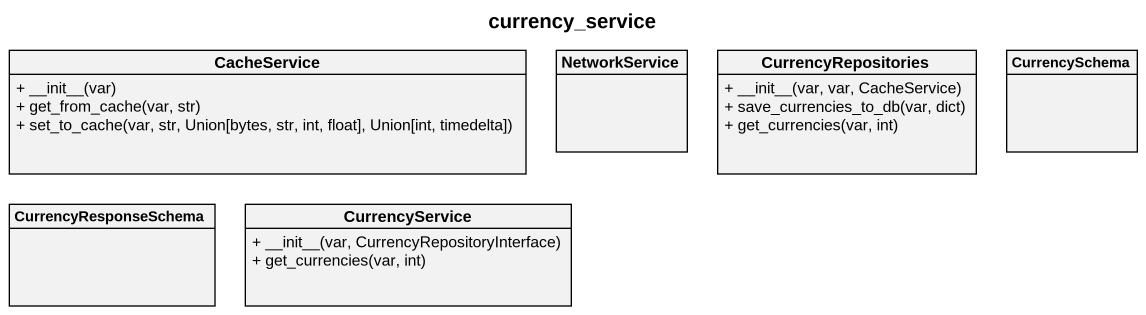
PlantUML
@startuml
title currency_service
hide circle
hide empty members
skinparam classAttributeIconSize 0
class CacheService {
  + ~__init~__(var)
  + get_from_cache(var, str)
  + set_to_cache(var, str, Union[bytes, str, int, float], Union[int, timedelta])
}
class NetworkService
class CurrencyRepositories {
  + ~__init~__(var, var, CacheService)
  + save_currencies_to_db(var, dict)
  + get_currencies(var, int)
}
class CurrencySchema
class CurrencyResponseSchema
class CurrencyService {
  + ~__init~__(var, CurrencyRepositoryInterface)
  + get_currencies(var, int)
}
@enduml
